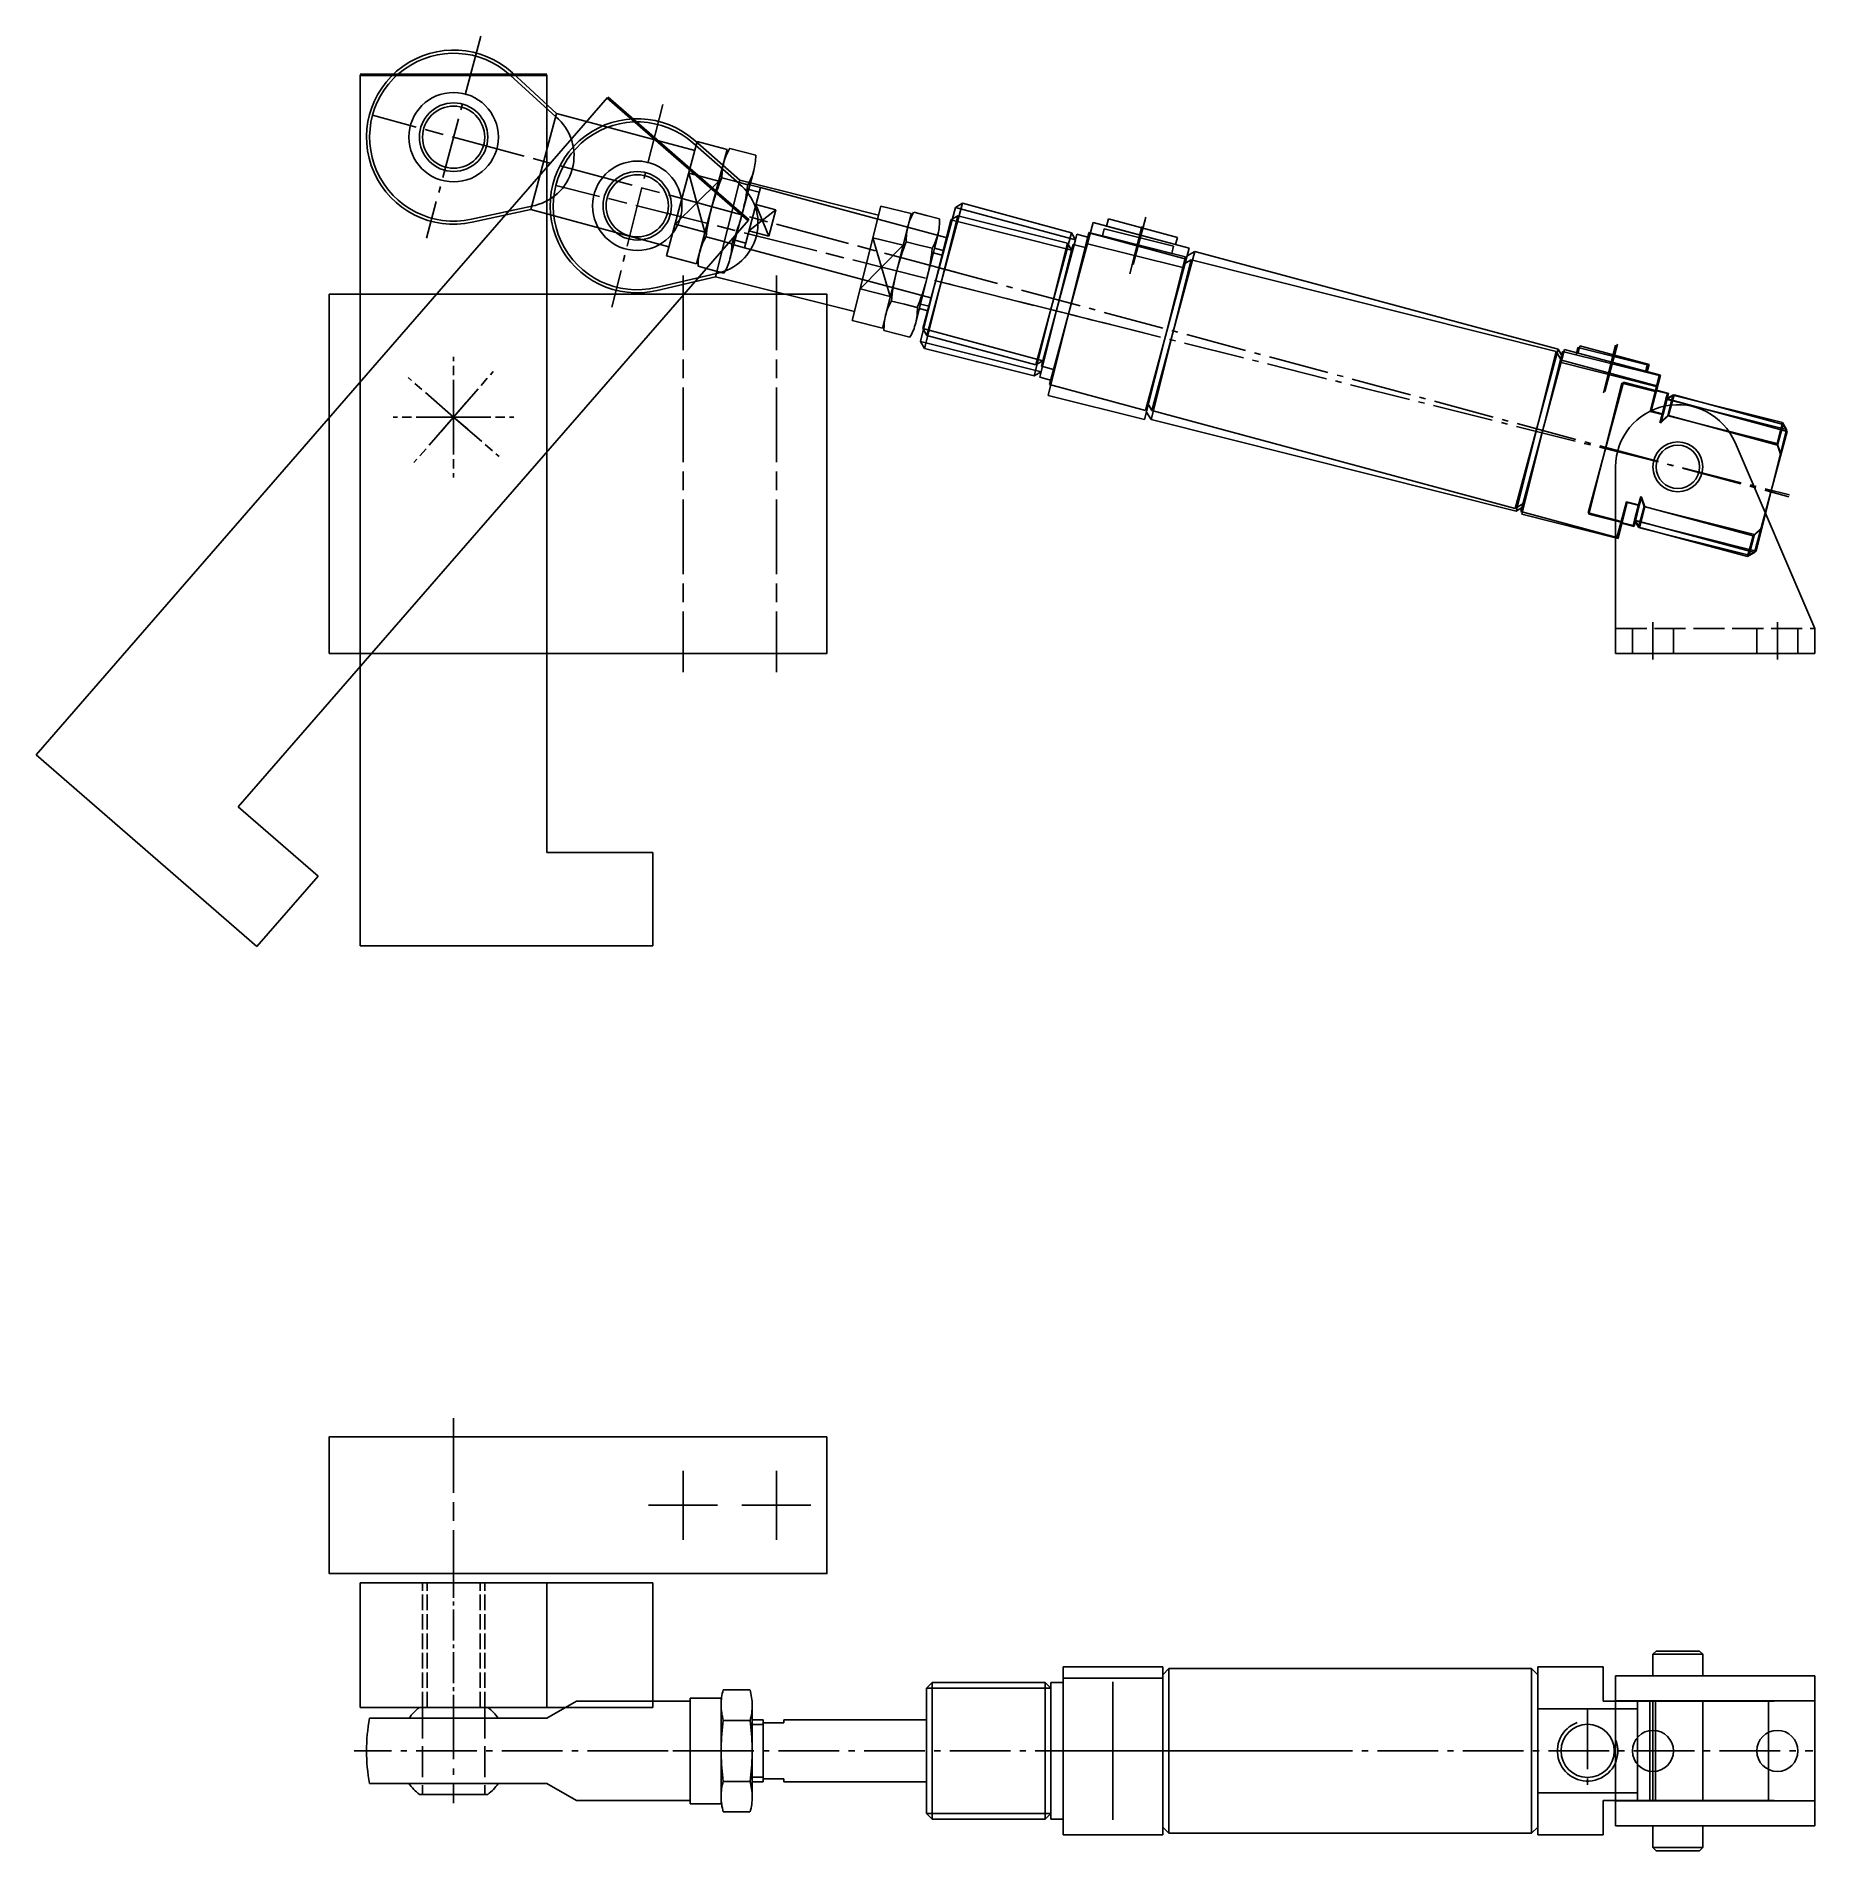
# Model space of a CAD drawing. Header units: millimetres. Extents: x 306 to 591, y 135 to 427.
import ezdxf

# ---------------------------------------------------------------- set-up
doc = ezdxf.new("R2010")
doc.units = ezdxf.units.MM
for name, pattern in [('AM_ISO08W050', [18, 12, -1.5, 3, -1.5]), ('AM_ISO08W050x2', [9, 6, -0.75, 1.5, -0.75]), ('GEN3', [6.25, 5, -1.25]), ('GEN3A', [3.125, 2.5, -0.625]), ('GEN7', [13.75, 9.75, -1.5, 1, -1.5]), ('GEN7A', [6.875, 5, -0.625, 0.625, -0.625])]:
    doc.linetypes.add(name, pattern=pattern)
for name, color, linetype in [('3', 6, 'GEN3'), ('3A', 6, 'GEN3A'), ('5', 3, 'Continuous'), ('7', 4, 'GEN7'), ('7A', 4, 'GEN7A')]:
    doc.layers.add(name, color=color, linetype=linetype)
doc.layers.add('AM_0', color=7, linetype='Continuous', lineweight=50)
doc.layers.add('AM_7', color=4, linetype='AM_ISO08W050', lineweight=25)

msp = doc.modelspace()

# ---------------------------------------------------------------- linework, layer by layer
for p, q in [((357.69, 280.39), (357.69, 420.39)), ((381.8, 420.35), (389.11, 413.67)), ((389.25, 414.21), (382.13, 420.72)), ((387.69, 420.39), (387.69, 295.39)), ((389.25, 414.21), (385.09, 398.76)), ((411.46, 408.23), (389.25, 414.21)), ((411.85, 409.68), (406.91, 391.33)), ((416.68, 408.38), (411.85, 409.68)), ((417.1, 408.59), (419.17, 408.03)), ((416.68, 408.38), (411.74, 390.03)), ((416.13, 406.31), (414.21, 399.2)), ((421.25, 407.47), (419.17, 408.03)), ((415.31, 403.3), (410.48, 404.6)), ((415.82, 403.85), (417.9, 403.29)), ((419.97, 402.73), (417.9, 403.29)), ((420.95, 405.01), (419.03, 397.91)), ((422.03, 402.28), (420.33, 402.73)), ((414.35, 399.71), (414.21, 399.2)), ((422.03, 402.28), (419.43, 392.62)), ((452.03, 394.2), (422.03, 402.28)), ((453.35, 399.1), (454.48, 399.75)), ((472.01, 395.03), (454.48, 399.75)), ((375.56, 397.19), (385.24, 399.3)), ((385.09, 398.76), (375.67, 396.71)), ((407.3, 392.78), (385.09, 398.76)), ((412.3, 392.1), (414.21, 399.2)), ((414.08, 398.7), (414.21, 399.2)), ((417.12, 390.8), (419.03, 397.91)), ((418.89, 397.4), (419.03, 397.91)), ((419.16, 398.41), (419.03, 397.91)), ((421.29, 399.55), (424.51, 398.69)), ((424.51, 398.69), (423.38, 394.48)), ((453.35, 399.1), (448.11, 379.64)), ((477.96, 397.26), (477.65, 396.1)), ((489.07, 394.27), (477.96, 397.26)), ((413.1, 395.11), (408.28, 396.41)), ((413.27, 394.37), (415.35, 393.82)), ((420.16, 395.34), (423.38, 394.48)), ((467.42, 374.44), (472.66, 393.9)), ((475.48, 396.68), (468.46, 370.61)), ((472.01, 395.03), (472.66, 393.9)), ((472.66, 393.9), (472.9, 394.79)), ((472.9, 394.79), (474.83, 394.27)), ((490.46, 390.78), (475.01, 394.94)), ((490.93, 392.52), (475.48, 396.68)), ((477.65, 396.1), (488.76, 393.11)), ((488.76, 393.11), (489.07, 394.27)), ((411.74, 390.03), (406.91, 391.33)), ((417.42, 393.26), (415.35, 393.82)), ((419.43, 392.62), (417.73, 393.08)), ((419.43, 392.62), (449.43, 384.54)), ((483.91, 366.45), (490.93, 392.52)), ((491.83, 392.02), (484.94, 366.43)), ((490.6, 391.32), (491.83, 392.02)), ((491.83, 392.02), (550.25, 376.29)), ((412, 389.64), (414.07, 389.08)), ((416.14, 388.52), (414.07, 389.08)), ((448.11, 379.64), (448.75, 378.51)), ((448.75, 378.51), (466.29, 373.79)), ((553.76, 376.84), (553.45, 375.69)), ((564.87, 373.85), (553.76, 376.84)), ((466.29, 373.79), (467.42, 374.44)), ((467.42, 374.44), (467.18, 373.55)), ((467.18, 373.55), (469.11, 373.03)), ((550.25, 376.29), (543.36, 350.7)), ((551.28, 376.27), (544.26, 350.2)), ((550.25, 376.29), (550.95, 375.06)), ((550.81, 374.52), (566.26, 370.36)), ((551.28, 376.27), (566.73, 372.11)), ((564.56, 372.7), (564.87, 373.85)), ((468.46, 370.61), (483.91, 366.45)), ((560.74, 371.01), (555.08, 350.01)), ((566.05, 369.58), (560.74, 371.01)), ((566.73, 372.11), (565.18, 366.37)), ((484.23, 367.66), (484.94, 366.43)), ((566.08, 369.7), (568.01, 369.18)), ((567.77, 368.29), (567.11, 365.85)), ((568.01, 369.18), (567.77, 368.29)), ((567.77, 368.29), (568.9, 368.94)), ((568.9, 368.94), (568, 365.61)), ((568.9, 368.94), (586.43, 364.21)), ((484.94, 366.43), (543.36, 350.7)), ((565.18, 366.37), (567.11, 365.85)), ((567.11, 365.85), (566.74, 364.48)), ((566.74, 364.48), (568, 365.61)), ((568, 365.61), (585.54, 360.88)), ((587.08, 363.09), (581.84, 343.62)), ((586.43, 364.21), (585.54, 360.88)), ((586.43, 364.21), (587.08, 363.09)), ((591.49, 331.38), (578.69, 361.32)), ((585.54, 360.88), (586.06, 359.28)), ((559.49, 357.38), (559.49, 331.38)), ((543.36, 350.7), (544.58, 351.41)), ((544.26, 350.2), (559.71, 346.04)), ((559.71, 346.04), (561.26, 351.78)), ((561.26, 351.78), (563.19, 351.26)), ((562.53, 348.82), (563.19, 351.26)), ((563.18, 347.69), (564.07, 351.03)), ((563.19, 351.26), (563.55, 352.63)), ((563.55, 352.63), (564.07, 351.03)), ((564.07, 351.03), (581.61, 346.3)), ((560.39, 348.57), (555.08, 350.01)), ((560.36, 348.45), (562.29, 347.93)), ((562.29, 347.93), (562.53, 348.82)), ((562.53, 348.82), (563.18, 347.69)), ((563.18, 347.69), (580.71, 342.97)), ((581.61, 346.3), (582.87, 347.43)), ((580.71, 342.97), (581.61, 346.3)), ((580.71, 342.97), (581.84, 343.62)), ((559.49, 331.38), (559.49, 327.38)), ((591.49, 327.38), (591.49, 331.38)), ((559.49, 327.38), (591.49, 327.38)), ((387.69, 295.39), (404.69, 295.39)), ((404.69, 295.39), (404.69, 280.39)), ((404.69, 280.39), (357.69, 280.39)), ((387.69, 157.92), (387.69, 177.92)), ((565.49, 166.47), (565.99, 166.97)), ((565.49, 166.47), (565.49, 162.97)), ((565.49, 166.47), (573.49, 166.47)), ((565.99, 166.97), (572.99, 166.97)), ((572.99, 166.97), (573.49, 166.47)), ((573.49, 166.47), (573.49, 162.97)), ((486.69, 164.42), (470.69, 164.42)), ((470.69, 164.42), (470.69, 137.42)), ((486.69, 137.42), (486.69, 164.42)), ((486.69, 163.17), (487.69, 164.17)), ((487.69, 164.17), (545.99, 164.17)), ((487.69, 164.17), (487.69, 137.67)), ((545.99, 164.17), (546.99, 163.17)), ((545.99, 164.17), (545.99, 137.67)), ((546.99, 164.42), (546.99, 137.42)), ((546.99, 164.42), (557.49, 164.42)), ((557.49, 164.42), (557.49, 158.92)), ((416.04, 160.74), (418.19, 160.74)), ((420.33, 160.74), (418.19, 160.74)), ((448.69, 161), (449.61, 161.92)), ((448.69, 161), (448.69, 140.84)), ((467.77, 161.92), (449.61, 161.92)), ((467.77, 161.92), (468.69, 161)), ((468.69, 161), (468.69, 161.92)), ((468.69, 161.92), (470.69, 161.92)), ((468.69, 140.84), (468.69, 161)), ((486.69, 162.61), (470.69, 162.61)), ((559.49, 162.97), (591.49, 162.97)), ((559.49, 162.97), (559.49, 158.97)), ((591.49, 158.97), (591.49, 162.97)), ((367.19, 157.92), (378.19, 157.92)), ((392.45, 158.92), (387.69, 156.17)), ((410.69, 158.92), (392.45, 158.92)), ((415.69, 159.42), (410.69, 159.42)), ((410.69, 159.42), (410.69, 142.42)), ((415.69, 159.42), (415.69, 142.42)), ((415.69, 158.28), (415.69, 150.92)), ((420.68, 158.28), (420.68, 150.92)), ((546.99, 157.67), (562.99, 157.67)), ((557.49, 158.92), (584.99, 158.92)), ((559.49, 158.97), (591.49, 158.97)), ((559.49, 158.97), (559.49, 142.87)), ((562.99, 158.92), (562.99, 142.92)), ((564.99, 158.92), (564.99, 142.92)), ((565.49, 158.97), (565.49, 142.87)), ((565.91, 158.92), (565.91, 142.92)), ((573.49, 158.97), (573.49, 142.87)), ((584.07, 158.92), (584.07, 142.92)), ((591.49, 158.97), (591.49, 142.87)), ((387.69, 156.17), (359.18, 156.17)), ((416.04, 155.83), (418.19, 155.83)), ((420.33, 155.83), (418.19, 155.83)), ((422.44, 155.92), (420.67, 155.92)), ((422.44, 155.42), (422.44, 155.92)), ((425.77, 155.42), (422.44, 155.42)), ((422.44, 155.42), (422.44, 146.42)), ((425.77, 155.42), (425.77, 155.92)), ((448.69, 155.92), (425.77, 155.92)), ((415.69, 151.44), (415.69, 150.92)), ((415.69, 150.4), (415.69, 150.92)), ((415.69, 143.56), (415.69, 150.92)), ((420.68, 151.44), (420.68, 150.92)), ((420.68, 150.4), (420.68, 150.92)), ((420.68, 143.56), (420.68, 150.92)), ((416.04, 146.01), (418.19, 146.01)), ((420.33, 146.01), (418.19, 146.01)), ((422.44, 145.92), (420.67, 145.92)), ((422.44, 146.42), (422.44, 145.92)), ((422.44, 146.42), (425.77, 146.42)), ((425.77, 146.42), (425.77, 145.92)), ((448.69, 145.92), (425.77, 145.92)), ((387.69, 145.67), (359.18, 145.67)), ((367.19, 143.92), (378.19, 143.92)), ((392.45, 142.92), (387.69, 145.67)), ((546.99, 144.17), (562.99, 144.17)), ((410.69, 142.92), (392.45, 142.92)), ((415.69, 142.42), (410.69, 142.42)), ((416.04, 141.11), (418.19, 141.11)), ((420.33, 141.11), (418.19, 141.11)), ((448.69, 140.84), (449.61, 139.92)), ((467.77, 139.92), (468.69, 140.84)), ((468.69, 140.84), (468.69, 139.92)), ((557.49, 137.42), (557.49, 142.92)), ((557.49, 142.92), (584.99, 142.92)), ((559.49, 138.87), (559.49, 142.87)), ((559.49, 142.87), (591.49, 142.87)), ((591.49, 142.87), (591.49, 138.87)), ((449.61, 139.92), (467.77, 139.92)), ((468.69, 139.92), (470.69, 139.92)), ((470.69, 137.42), (486.69, 137.42)), ((486.69, 138.67), (487.69, 137.67)), ((487.69, 137.67), (545.99, 137.67)), ((545.99, 137.67), (546.99, 138.67)), ((546.99, 137.42), (557.49, 137.42)), ((559.49, 138.87), (591.49, 138.87)), ((565.49, 135.37), (565.49, 138.87)), ((573.49, 135.37), (573.49, 138.87)), ((565.49, 135.37), (565.99, 134.87)), ((565.49, 135.37), (573.49, 135.37)), ((565.99, 134.87), (572.99, 134.87)), ((572.99, 134.87), (573.49, 135.37))]:
    msp.add_line(p, q)
at = {"color": 8}
for p, q in [((305.6, 311.08), (397.45, 416.74)), ((411.15, 409.47), (418.57, 402.92)), ((418.71, 403.46), (411.48, 409.84)), ((418.71, 403.46), (414.81, 387.94)), ((441.01, 397.86), (418.71, 403.46)), ((420.09, 397.05), (338.08, 302.72)), ((441.38, 399.32), (436.76, 380.89)), ((446.23, 398.1), (441.38, 399.32)), ((446.23, 398.1), (441.61, 379.67)), ((446.65, 398.32), (448.73, 397.8)), ((452.64, 397.09), (447.74, 377.54)), ((450.81, 397.28), (448.73, 397.8)), ((452.64, 397.09), (453.76, 397.76)), ((471.37, 393.34), (453.76, 397.76)), ((444.95, 393), (440.1, 394.22)), ((445.71, 396.03), (443.92, 388.89)), ((450.56, 394.81), (448.76, 387.67)), ((474.81, 395.05), (468.25, 368.87)), ((490.33, 391.16), (474.81, 395.05)), ((477.29, 395.67), (477, 394.51)), ((477, 394.51), (488.15, 391.71)), ((488.44, 392.87), (477.29, 395.67)), ((445.45, 393.56), (447.54, 393.04)), ((449.62, 392.52), (447.54, 393.04)), ((451.41, 392.16), (449.98, 392.52)), ((467.14, 372.67), (472.04, 392.22)), ((471.37, 393.34), (472.04, 392.22)), ((472.04, 392.22), (472.27, 393.12)), ((472.27, 393.12), (474.21, 392.63)), ((489.89, 389.41), (474.37, 393.3)), ((483.76, 364.97), (490.33, 391.16)), ((488.15, 391.71), (488.44, 392.87)), ((405.31, 386.21), (414.95, 388.48)), ((442.13, 381.74), (443.92, 388.89)), ((443.8, 388.38), (443.92, 388.89)), ((444.05, 389.39), (443.92, 388.89)), ((448.89, 388.18), (448.76, 387.67)), ((491.24, 390.67), (484.8, 364.97)), ((490.03, 389.95), (491.24, 390.67)), ((491.24, 390.67), (549.92, 375.95)), ((414.81, 387.94), (405.43, 385.72)), ((437.12, 382.34), (414.81, 387.94)), ((442.89, 384.77), (438.04, 385.99)), ((446.97, 380.53), (448.76, 387.67)), ((448.63, 387.17), (448.76, 387.67)), ((443.07, 384.04), (445.15, 383.52)), ((447.23, 382.99), (445.15, 383.52)), ((448.97, 382.46), (447.55, 382.82)), ((441.61, 379.67), (436.76, 380.89)), ((441.87, 379.28), (443.95, 378.76)), ((446.04, 378.23), (443.95, 378.76)), ((447.74, 377.54), (448.41, 376.42)), ((448.41, 376.42), (466.02, 372)), ((553.43, 376.57), (553.14, 375.41)), ((564.58, 373.77), (553.43, 376.57)), ((549.92, 375.95), (543.48, 350.25)), ((550.96, 375.95), (544.39, 349.77)), ((549.92, 375.95), (550.65, 374.74)), ((550.52, 374.2), (566.03, 370.31)), ((550.96, 375.95), (566.47, 372.06)), ((564.29, 372.61), (564.58, 373.77)), ((466.02, 372), (467.14, 372.67)), ((467.14, 372.67), (466.91, 371.78)), ((466.91, 371.78), (468.85, 371.29)), ((560.5, 370.85), (555.21, 349.76)), ((565.84, 369.51), (560.5, 370.85)), ((566.47, 372.06), (565.03, 366.29)), ((468.25, 368.87), (483.76, 364.97)), ((565.87, 369.64), (567.81, 369.15)), ((567.58, 368.26), (566.97, 365.8)), ((567.81, 369.15), (567.58, 368.26)), ((567.58, 368.26), (568.7, 368.93)), ((568.7, 368.93), (567.86, 365.58)), ((568.7, 368.93), (586.31, 364.51)), ((484.07, 366.18), (484.8, 364.97)), ((484.8, 364.97), (543.48, 350.25)), ((565.03, 366.29), (566.97, 365.8)), ((566.97, 365.8), (566.62, 364.43)), ((566.62, 364.43), (567.86, 365.58)), ((567.86, 365.58), (585.47, 361.16)), ((586.98, 363.39), (582.08, 343.84)), ((586.31, 364.51), (585.47, 361.16)), ((586.31, 364.51), (586.98, 363.39)), ((585.47, 361.16), (586.02, 359.56)), ((543.48, 350.25), (544.69, 350.98)), ((559.91, 345.87), (561.35, 351.64)), ((561.35, 351.64), (563.29, 351.16)), ((562.68, 348.7), (563.29, 351.16)), ((563.29, 351.16), (563.64, 352.53)), ((563.35, 347.59), (564.19, 350.93)), ((563.64, 352.53), (564.19, 350.93)), ((564.19, 350.93), (581.8, 346.51)), ((544.39, 349.77), (559.91, 345.87)), ((560.54, 348.42), (555.21, 349.76)), ((560.51, 348.3), (562.45, 347.81)), ((562.45, 347.81), (562.68, 348.7)), ((562.68, 348.7), (563.35, 347.59)), ((563.35, 347.59), (580.96, 343.17)), ((581.8, 346.51), (583.04, 347.67)), ((580.96, 343.17), (581.8, 346.51)), ((580.96, 343.17), (582.08, 343.84)), ((341.07, 280.24), (305.6, 311.08)), ((338.08, 302.72), (350.91, 291.56)), ((350.91, 291.56), (341.07, 280.24))]:
    msp.add_line(p, q, dxfattribs=at)
for points in [[(352.69, 327.38), (352.69, 385.12), (432.69, 385.12), (432.69, 327.38)], [(432.69, 201.42), (352.69, 201.42), (352.69, 179.42), (432.69, 179.42)], [(357.69, 157.92), (357.69, 177.92), (404.69, 177.92), (404.69, 157.92)]]:
    msp.add_lwpolyline(points, close=True)
for centre, radius in [((372.69, 410.39), 7.19), ((372.69, 410.39), 5.5), ((372.69, 410.39), 5), ((569.49, 357.38), 4), ((569.49, 357.38), 4), ((569.49, 357.38), 3.5), ((554.99, 150.92), 4.28), ((565.49, 150.92), 3.3), ((585.49, 150.92), 3.3)]:
    msp.add_circle(centre, radius)
for centre, radius in [((402.21, 399.35), 7.19), ((402.21, 399.35), 5.5), ((402.21, 399.35), 5), ((569.49, 357.38), 4), ((569.49, 357.38), 3.5)]:
    msp.add_circle(centre, radius, dxfattribs=at)
for centre, radius, start, end in [((372.69, 410.39), 14, 47.5602, 282.2946), ((372.69, 410.39), 13.5, 47.5602, 282.2946), ((383.86, 407.38), 8.19, 279.6699, 50.1849), ((424.88, 403.95), 9.07, 149.2084, 164.9274), ((424.88, 403.95), 9.06, 164.9274, 180.6464), ((412.19, 407.37), 9.06, 344.9274, 0.6459), ((447.71, 390.18), 34.7, 156.7954, 164.0684), ((385.53, 406.93), 34.7, 345.7869, 353.059), ((412.19, 407.37), 9.07, 329.2089, 344.9274), ((447.71, 390.18), 34.7, 165.7864, 173.0594), ((385.53, 406.93), 34.7, 336.7958, 344.068), ((421.05, 389.74), 9.07, 149.2084, 164.9274), ((421.05, 389.74), 9.06, 164.9274, 180.6464), ((408.36, 393.16), 9.06, 344.9274, 0.6459), ((408.36, 393.16), 9.07, 329.2089, 344.9274), ((569.49, 357.38), 10, 23.1621, 180), ((424.76, 158.28), 9.07, 164.281, 180), ((411.62, 158.28), 9.06, 0, 15.7185), ((372.69, 150.92), 8.9, 128.157, 143.862), ((372.69, 150.92), 8.9, 36.1385, 51.8428), ((424.76, 158.28), 9.06, 180, 195.719), ((411.62, 158.28), 9.07, 344.2815, 0), ((386.69, 150.92), 28, 169.193, 190.807), ((450.39, 150.92), 34.7, 171.868, 179.141), ((385.99, 150.92), 34.7, 0.8594, 8.1316), ((450.39, 150.92), 34.7, 180.859, 188.132), ((385.99, 150.92), 34.7, 351.8684, 359.1406), ((424.76, 143.56), 9.07, 164.281, 180), ((411.62, 143.56), 9.06, 0, 15.7185), ((372.69, 150.92), 8.9, 216.138, 231.843), ((372.69, 150.92), 8.9, 308.1572, 323.8615), ((424.76, 143.56), 9.06, 180, 195.719), ((411.62, 143.56), 9.07, 344.2815, 0)]:
    msp.add_arc(centre, radius, start, end)
for centre, radius, start, end in [((402.21, 399.35), 14, 48.5507, 283.2851), ((402.21, 399.35), 13.5, 48.5507, 283.2851), ((413.43, 396.53), 8.19, 280.6604, 51.1754), ((454.51, 393.82), 9.07, 150.1989, 165.9179), ((441.76, 397.02), 9.06, 345.9179, 1.6364), ((454.51, 393.82), 9.06, 165.9179, 181.6369), ((441.76, 397.02), 9.07, 330.1994, 345.9179), ((477.57, 380.44), 34.7, 157.7859, 165.0589), ((415.11, 396.11), 34.7, 346.7773, 354.0495), ((477.57, 380.44), 34.7, 166.7769, 174.0499), ((415.11, 396.11), 34.7, 337.7862, 345.0584), ((450.93, 379.54), 9.07, 150.1989, 165.9179), ((438.18, 382.74), 9.06, 345.9179, 1.6364), ((450.93, 379.54), 9.06, 165.9179, 181.6369), ((438.18, 382.74), 9.07, 330.1994, 345.9179)]:
    msp.add_arc(centre, radius, start, end, dxfattribs=at)
at = {"layer": '3'}
for p, q in [((559.49, 331.38), (591.49, 331.38)), ((562.19, 331.38), (562.19, 327.38)), ((568.79, 331.38), (568.79, 327.38)), ((582.19, 331.38), (582.19, 327.38)), ((588.79, 331.38), (588.79, 327.38)), ((367.69, 157.92), (367.69, 143.92)), ((377.69, 157.92), (377.69, 143.92)), ((565.49, 158.92), (565.49, 142.92)), ((573.49, 158.92), (573.49, 142.92))]:
    msp.add_line(p, q, dxfattribs=at)
at = {"layer": '3A'}
for p, q in [((367.69, 157.92), (367.69, 177.92)), ((368.44, 157.92), (368.44, 177.92)), ((376.94, 157.92), (376.94, 177.92)), ((377.69, 157.92), (377.69, 177.92))]:
    msp.add_line(p, q, dxfattribs=at)
at = {"layer": '5'}
for p, q in [((410.48, 404.6), (411.79, 399.85)), ((415.31, 403.3), (411.79, 399.85)), ((408.28, 396.41), (411.79, 399.85)), ((413.1, 395.11), (411.79, 399.85)), ((420.13, 401.99), (421.83, 401.54)), ((454.48, 399.75), (448.75, 378.51)), ((424.51, 398.69), (420.16, 395.34)), ((421.29, 399.55), (423.38, 394.48)), ((453.35, 399.1), (472.66, 393.9)), ((472.01, 395.03), (466.29, 373.79)), ((417.93, 393.82), (419.63, 393.36)), ((448.11, 379.64), (467.42, 374.44)), ((567.77, 368.29), (587.08, 363.09)), ((562.53, 348.82), (581.84, 343.62)), ((448.69, 161), (468.69, 161)), ((449.61, 161.92), (449.61, 139.92)), ((467.77, 161.92), (467.77, 139.92)), ((420.67, 155.15), (422.44, 155.15)), ((420.67, 146.69), (422.44, 146.69)), ((448.69, 140.84), (468.69, 140.84))]:
    msp.add_line(p, q, dxfattribs=at)
at = {"layer": '5', "color": 8}
for p, q in [((453.76, 397.76), (448.41, 376.42)), ((452.64, 397.09), (472.04, 392.22)), ((440.1, 394.22), (441.49, 389.49)), ((444.95, 393), (441.49, 389.49)), ((449.79, 391.78), (451.22, 391.42)), ((471.37, 393.34), (466.02, 372)), ((438.04, 385.99), (441.49, 389.49)), ((442.89, 384.77), (441.49, 389.49)), ((447.73, 383.56), (449.16, 383.21)), ((447.74, 377.54), (467.14, 372.67)), ((567.58, 368.26), (586.98, 363.39)), ((562.68, 348.7), (582.08, 343.84))]:
    msp.add_line(p, q, dxfattribs=at)
at = {"layer": '5'}
msp.add_arc((554.99, 150.92), 4.86, 110, 20, dxfattribs=at)
at = {"layer": '7'}
for p, q in [((377.06, 426.61), (368.32, 394.16)), ((483.98, 397.5), (481.94, 389.91)), ((450.73, 389.37), (587.36, 352.57)), ((559.78, 377.09), (557.74, 369.49)), ((559.78, 377.09), (557.74, 369.49)), ((565.49, 326.38), (565.49, 332.38)), ((585.49, 326.38), (585.49, 332.38)), ((478.69, 162.02), (478.69, 139.82)), ((372.69, 159.32), (372.69, 142.52)), ((478.69, 157.73), (478.69, 144.11)), ((554.99, 157.73), (554.99, 144.11)), ((417.69, 150.92), (356.69, 150.92)), ((397.44, 150.92), (591.19, 150.92)), ((508.69, 150.92), (467.59, 150.92)), ((485.5, 150.92), (471.88, 150.92)), ((508.69, 150.92), (497.81, 150.92))]:
    msp.add_line(p, q, dxfattribs=at)
at = {"layer": '7', "color": 8}
for p, q in [((406.3, 415.64), (398.12, 383.05)), ((483.3, 396.02), (481.39, 388.39)), ((450.19, 387.31), (587.44, 352.88)), ((559.45, 376.92), (557.53, 369.29)), ((559.45, 376.92), (557.53, 369.29))]:
    msp.add_line(p, q, dxfattribs=at)
at = {"layer": '7A'}
msp.add_line((372.69, 154.92), (372.69, 180.92), dxfattribs=at)
at = {"layer": 'AM_0'}
msp.add_line((357.69, 420.39), (387.69, 420.39), dxfattribs=at)
at = {"layer": 'AM_0', "color": 8}
msp.add_line((397.45, 416.74), (420.09, 397.05), dxfattribs=at)
at = {"layer": 'AM_7'}
for p, q in [((453.56, 388.61), (359.65, 413.9)), ((409.57, 388.12), (409.57, 324.38)), ((424.57, 388.12), (424.57, 324.38)), ((372.69, 204.42), (372.69, 176.42))]:
    msp.add_line(p, q, dxfattribs=at)
at = {"layer": 'AM_7', "color": 8}
msp.add_line((483.44, 378.97), (389.11, 402.63), dxfattribs=at)
at = {"layer": 'AM_7', "linetype": 'AM_ISO08W050x2'}
for p, q in [((372.69, 365.39), (372.69, 375.09)), ((372.69, 365.39), (372.69, 368.39)), ((372.69, 365.39), (372.69, 368.39)), ((372.69, 365.39), (362.98, 365.39)), ((372.69, 365.39), (369.69, 365.39)), ((372.69, 365.39), (369.69, 365.39)), ((372.69, 365.39), (382.39, 365.39)), ((372.69, 365.39), (372.69, 355.68)), ((372.69, 365.39), (375.69, 365.39)), ((372.69, 365.39), (372.69, 362.39)), ((372.69, 365.39), (375.69, 365.39)), ((372.69, 365.39), (372.69, 362.39)), ((409.57, 190.42), (409.57, 195.97)), ((424.57, 190.42), (424.57, 195.97)), ((409.57, 190.42), (404.02, 190.42)), ((409.57, 190.42), (415.13, 190.42)), ((409.57, 190.42), (409.57, 184.87)), ((424.57, 190.42), (419.02, 190.42)), ((424.57, 190.42), (430.13, 190.42)), ((424.57, 190.42), (424.57, 184.87))]:
    msp.add_line(p, q, dxfattribs=at)
at = {"layer": 'AM_7', "color": 8, "linetype": 'AM_ISO08W050x2'}
for q in [(365.36, 371.75), (379.05, 372.71), (374.66, 367.65), (366.32, 358.06), (370.42, 367.35), (370.72, 363.12), (380.01, 359.02), (374.95, 363.42)]:
    msp.add_line((372.69, 365.39), q, dxfattribs=at)

doc.saveas('drawing.dxf')
